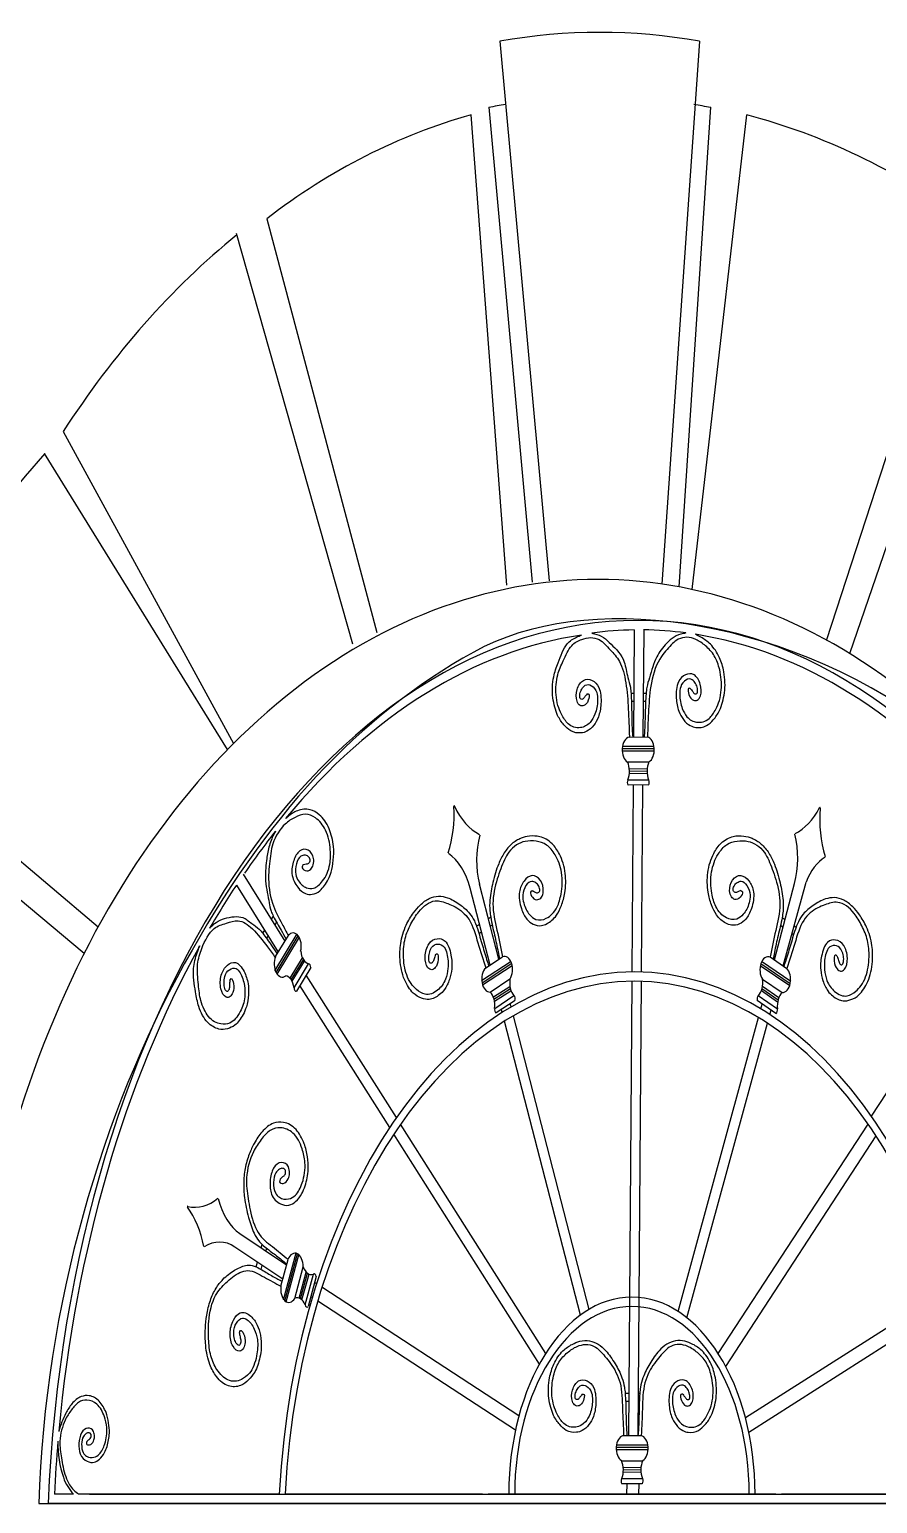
# Model space of a CAD drawing. Extents: x -43 to 90, y 6 to 81.
# Drawn here: x 30.754 to 31.44, y 65.282 to 66.474 of the extents above; entities that cross this region are included whole.
import ezdxf

# ---------------------------------------------------------------- set-up
doc = ezdxf.new("R2010")
doc.units = 0
doc.header["$LTSCALE"] = 0.1
doc.header["$MEASUREMENT"] = 0
doc.layers.add('visto', color=9, linetype='CONTINUOUS')

msp = doc.modelspace()

# ---------------------------------------------------------------- linework, layer by layer
at = {"layer": 'visto'}
for p, q in [((31.1345, 66.4649), (31.1745, 66.0284)), ((31.2658, 66.0258), (31.2961, 66.4649)), ((31.1256, 66.4114), (31.1607, 66.0273)), ((31.2794, 66.0235), (31.305, 66.4114)), ((31.1402, 66.0248), (31.1114, 66.4053)), ((31.2899, 66.0215), (31.3341, 66.4053)), ((30.9461, 66.3212), (31.0351, 65.9865)), ((31.5093, 66.3212), (31.3985, 65.9806)), ((31.0156, 65.9772), (30.9216, 66.3094)), ((31.4173, 65.9697), (31.5338, 66.3094)), ((30.7816, 66.1492), (30.9192, 65.8968)), ((30.9145, 65.892), (30.7666, 66.1313)), ((31.2431, 65.9888), (31.2425, 65.9021)), ((31.2508, 65.9888), (31.2501, 65.9022)), ((31.2427, 65.9374), (31.2406, 65.9374)), ((31.2427, 65.9308), (31.2409, 65.9308)), ((31.2523, 65.9307), (31.2503, 65.9307)), ((31.2527, 65.9372), (31.2504, 65.9373)), ((30.6156, 65.9129), (30.81, 65.7487)), ((31.2335, 65.8947), (31.2593, 65.8947)), ((31.239, 65.9021), (31.2538, 65.9022)), ((31.239, 65.9021), (31.2538, 65.9022)), ((30.7985, 65.7269), (30.6049, 65.8892)), ((31.2335, 65.8928), (31.2593, 65.8928)), ((31.2335, 65.8909), (31.2593, 65.8909)), ((31.2377, 65.8819), (31.2551, 65.8819)), ((31.2393, 65.8766), (31.2535, 65.8764)), ((31.2393, 65.8766), (31.2535, 65.8764)), ((31.2393, 65.8747), (31.2535, 65.8745)), ((31.2393, 65.8728), (31.2535, 65.8726)), ((31.238, 65.8674), (31.2548, 65.8675)), ((31.2547, 65.8633), (31.2382, 65.8632)), ((31.2422, 65.8632), (31.2411, 65.7122)), ((31.2499, 65.8632), (31.2488, 65.7121)), ((30.927, 65.7911), (30.9608, 65.7369)), ((30.9217, 65.7824), (30.9555, 65.7281)), ((31.1266, 65.7177), (31.1106, 65.7798)), ((31.1337, 65.7224), (31.118, 65.7833)), ((31.1337, 65.7224), (31.1181, 65.783)), ((31.3564, 65.7218), (31.3728, 65.7836)), ((31.3635, 65.7169), (31.382, 65.7848)), ((30.9514, 65.7573), (30.9497, 65.7547)), ((30.954, 65.7523), (30.9526, 65.75)), ((31.1157, 65.749), (31.1181, 65.7506)), ((31.1253, 65.7553), (31.1271, 65.7565)), ((31.3627, 65.7562), (31.3651, 65.7545)), ((30.9443, 65.746), (30.9428, 65.7435)), ((30.9472, 65.7413), (30.946, 65.7393)), ((30.9528, 65.7129), (30.9708, 65.7428)), ((30.9533, 65.7245), (30.9636, 65.7415)), ((30.9537, 65.7116), (30.9716, 65.7414)), ((30.9546, 65.7103), (30.9725, 65.7401)), ((31.1176, 65.7431), (31.1197, 65.7444)), ((31.1268, 65.7492), (31.1283, 65.7501)), ((31.3614, 65.7498), (31.3634, 65.7484)), ((31.3706, 65.7435), (31.3721, 65.7425)), ((31.3722, 65.7497), (31.374, 65.7484)), ((30.965, 65.7071), (30.975, 65.7234)), ((30.965, 65.7071), (30.975, 65.7234)), ((30.9659, 65.7058), (30.9758, 65.722)), ((30.9667, 65.7045), (30.9767, 65.7207)), ((30.9682, 65.6992), (30.9799, 65.7187)), ((30.9817, 65.7156), (30.9703, 65.6965)), ((31.1197, 65.7051), (31.1436, 65.7209)), ((31.1202, 65.7033), (31.1441, 65.7191)), ((31.1206, 65.7016), (31.1445, 65.7174)), ((31.1231, 65.7154), (31.1367, 65.7244)), ((31.1231, 65.7154), (31.1367, 65.7244)), ((31.1266, 65.7177), (31.1265, 65.718)), ((31.345, 65.7173), (31.3688, 65.7011)), ((31.3455, 65.719), (31.3693, 65.7028)), ((31.3459, 65.7208), (31.3697, 65.7046)), ((31.3529, 65.7242), (31.3665, 65.7149)), ((31.3529, 65.7242), (31.3665, 65.7149)), ((31.0509, 65.5943), (30.9781, 65.7096)), ((31.1267, 65.6958), (31.1427, 65.7064)), ((31.2411, 65.7045), (31.2385, 65.3371)), ((31.2487, 65.7045), (31.2461, 65.3371)), ((31.3467, 65.7063), (31.3627, 65.6954)), ((31.435, 65.5954), (31.5091, 65.7092)), ((31.0455, 65.5864), (30.973, 65.7011)), ((31.1294, 65.6919), (31.1426, 65.7004)), ((31.1294, 65.6919), (31.1426, 65.7004)), ((31.1298, 65.6902), (31.1431, 65.6986)), ((31.1303, 65.6884), (31.1435, 65.6969)), ((31.1304, 65.6826), (31.1459, 65.6929)), ((31.3434, 65.6929), (31.3589, 65.6823)), ((31.3459, 65.697), (31.359, 65.6879)), ((31.3464, 65.6987), (31.3594, 65.6896)), ((31.3469, 65.7005), (31.3599, 65.6914)), ((31.3469, 65.7005), (31.3599, 65.6914)), ((31.1468, 65.6889), (31.1315, 65.6789)), ((31.1365, 65.6793), (31.1358, 65.6817)), ((31.1437, 65.6838), (31.143, 65.6864)), ((31.3577, 65.6786), (31.3426, 65.6889)), ((31.3455, 65.6822), (31.3466, 65.6861)), ((31.3528, 65.6776), (31.3538, 65.6813)), ((31.1996, 65.4344), (31.1383, 65.6722)), ((31.2068, 65.4392), (31.1455, 65.6767)), ((31.2787, 65.4374), (31.3436, 65.6752)), ((31.2858, 65.4323), (31.3509, 65.6706)), ((31.1716, 65.4034), (31.0543, 65.5889)), ((31.3111, 65.4034), (31.4322, 65.5891)), ((31.1665, 65.3948), (31.0489, 65.581)), ((31.3172, 65.3929), (31.4387, 65.5794)), ((30.9621, 65.4749), (30.9244, 65.5004)), ((30.9591, 65.4635), (30.9204, 65.4896)), ((30.9416, 65.4888), (30.9424, 65.4917)), ((30.9455, 65.4862), (30.9461, 65.4886)), ((30.9376, 65.4735), (30.9386, 65.4773)), ((30.9576, 65.4579), (30.9634, 65.4796)), ((30.9576, 65.4579), (30.9634, 65.4796)), ((30.9598, 65.4468), (30.9699, 65.4849)), ((30.9608, 65.4461), (30.9709, 65.4841)), ((30.9619, 65.4453), (30.972, 65.4834)), ((30.9416, 65.4715), (30.9425, 65.4747)), ((30.9591, 65.4635), (30.9596, 65.4654)), ((30.9688, 65.448), (30.9756, 65.4736)), ((30.9724, 65.4483), (30.9781, 65.4692)), ((30.9724, 65.4483), (30.9781, 65.4692)), ((30.9735, 65.4476), (30.9792, 65.4684)), ((30.9746, 65.4468), (30.9803, 65.4677)), ((30.9772, 65.4428), (30.9838, 65.4676)), ((30.9861, 65.4657), (30.9797, 65.4414)), ((30.9864, 65.4599), (30.9848, 65.4609)), ((31.15, 65.3531), (30.9908, 65.457)), ((31.3331, 65.3516), (31.4962, 65.4556)), ((30.983, 65.4487), (30.9818, 65.4494)), ((31.1473, 65.3414), (30.9874, 65.4458)), ((31.3358, 65.3399), (31.4996, 65.4444)), ((31.2358, 65.3713), (31.2386, 65.3713)), ((31.2461, 65.3713), (31.2477, 65.3713)), ((31.2362, 65.3649), (31.2386, 65.3649)), ((31.2461, 65.3649), (31.2473, 65.3649)), ((31.2341, 65.3371), (31.2488, 65.3371)), ((31.2341, 65.3371), (31.2488, 65.3371)), ((31.2285, 65.3296), (31.2544, 65.3296)), ((31.2285, 65.3277), (31.2544, 65.3277)), ((31.2285, 65.3258), (31.2544, 65.3258)), ((31.2328, 65.3168), (31.2501, 65.3168)), ((31.2343, 65.3115), (31.2486, 65.3113)), ((31.2343, 65.3115), (31.2486, 65.3113)), ((31.2343, 65.3096), (31.2486, 65.3094)), ((31.233, 65.3024), (31.2499, 65.3024)), ((31.2497, 65.2982), (31.2332, 65.2982)), ((31.2343, 65.3077), (31.2486, 65.3075)), ((31.2371, 65.2982), (31.237, 65.2898)), ((31.2468, 65.2982), (31.2467, 65.2898)), ((30.7899, 65.2898), (30.7745, 65.2898)), ((30.9561, 65.2898), (30.7941, 65.2898)), ((30.803, 65.2898), (31.684, 65.2898)), ((31.1204, 65.2898), (30.9609, 65.2898)), ((31.3575, 65.2898), (31.1252, 65.2898)), ((31.5256, 65.2898), (31.3622, 65.2898)), ((30.762, 65.2821), (31.7255, 65.2822)), ((31.7232, 65.2822), (30.7695, 65.2822)), ((30.7745, 65.2822), (31.7181, 65.2822))]:
    msp.add_line(p, q, dxfattribs=at)
for centre, major_axis, ratio, start_param, end_param in [((31.2152, 65.316), (0, 1.156), 0.626219, -0.111822, 0.111764), ((31.2252, 65.3017), (0, 1.1186), 0.703762, 0.109521, 0.126959), ((31.2052, 65.3017), (0, 1.1186), 0.703762, -0.127042, -0.109603), ((31.3469, 65.3307), (-0.196, 1.0836), 0.633393, 0.058197, 0.318037), ((31.1358, 65.3197), (0.135, 1.0977), 0.658276, -0.348311, -0.088471), ((31.3806, 65.3797), (-0.2429, 1.0364), 0.69054, 0.324876, 0.587757), ((31.2388, 65.2428), (0.1263, 1.1611), 0.690091, 0.77759, 1.032428), ((31.2139, 65.3022), (0, 0.7273), 0.703639, 4.684888, 7.881483), ((31.2463, 65.2313), (0, 0.7651), 0.624642, -1.504261, 1.504261), ((31.2433, 65.24), (0, 0.7477), 0.624642, 0.091663, 0.647964), ((31.2484, 65.2313), (0, 0.7575), 0.624642, 0.011203, 0.083452), ((31.2463, 65.2313), (0, 0.7575), 0.624642, -0.081637, -0.009388), ((31.2463, 65.2313), (0, 0.7575), 0.624642, -0.644806, -0.097999), ((31.24, 65.8917), (0, 0.0105), 0.624642, 0.155923, 2.784514), ((31.2528, 65.8918), (0, 0.0105), 0.624642, 3.499964, 6.128555), ((31.2315, 65.8744), (0, 0.0125), 0.624642, 4.124317, 5.358226), ((31.2613, 65.8744), (0, 0.0125), 0.624642, 0.926252, 2.160161), ((31.2393, 65.8655), (0, 0.00289), 0.624642, 0.816935, 2.456389), ((31.2535, 65.8655), (0, 0.00289), 0.624642, 3.82809, 5.467543), ((31.0558, 65.8395), (0, 0.0669), 0.624642, 4.229374, 4.807484), ((31.0977, 65.8459), (0, 0.000474), 0.624642, -0.927703, 1.665891), ((31.1299, 65.8846), (0, 0.0641), 0.624642, 2.21389, 2.840653), ((31.361, 65.888), (0, 0.0669), 0.624642, 3.435543, 4.013653), ((31.4331, 65.8349), (0, 0.0641), 0.624642, 1.420059, 2.046822), ((31.3932, 65.8446), (0, 0.000474), 0.624642, 4.561652, 7.155246), ((31.246, 65.2324), (0, 0.7563), 0.624642, 0.668252, 0.737731), ((31.148, 65.8026), (0, 0.0517), 0.624642, 1.168969, 1.958981), ((31.3431, 65.8037), (0, 0.0516), 0.624642, 4.312327, 5.104166), ((31.0808, 65.76), (0, 0.0516), 0.624642, -1.177028, -0.385189), ((31.4092, 65.7569), (0, 0.0517), 0.624642, 0.375139, 1.000864), ((31.2463, 65.2313), (0, 0.7575), 0.624642, 0.756141, 0.821198), ((30.9675, 65.7331), (0, 0.0105), 0.624642, 4.304592, 6.933183), ((31.2463, 65.2313), (0, 0.7575), 0.624642, 0.846419, 1.426163), ((30.9813, 65.7309), (0, 0.0125), 0.624642, 1.73088, 2.964789), ((30.9587, 65.7184), (0, 0.0105), 0.624642, 0.960551, 3.589142), ((30.9799, 65.7158), (0, 0.00289), 0.624642, 4.632717, 6.272171), ((31.1265, 65.7063), (0, 0.0105), 0.624642, 0.546705, 3.175296), ((31.1383, 65.7141), (0, 0.0105), 0.624642, 3.890746, 6.519337), ((31.3513, 65.7139), (0, 0.0105), 0.624642, -0.247125, 2.381465), ((31.363, 65.706), (0, 0.0105), 0.624642, 3.096916, 5.725507), ((31.2433, 65.2508), (0, 0.4613), 0.624642, -1.486285, 1.486285), ((31.2433, 65.2508), (0, 0.4537), 0.624642, -1.48486, 1.48486), ((30.9606, 65.6966), (0, 0.0125), 0.624642, -1.354241, -0.120332), ((31.1503, 65.7033), (0, 0.0125), 0.624642, 1.317034, 2.550943), ((31.3392, 65.7033), (0, 0.0125), 0.624642, 3.721268, 4.955178), ((30.97, 65.6994), (0, 0.00289), 0.624642, 1.621563, 3.261016), ((31.1227, 65.6851), (0, 0.0125), 0.624642, 4.515099, 5.749008), ((31.1452, 65.6903), (0, 0.00289), 0.624642, 4.218871, 5.858325), ((31.3442, 65.6902), (0, 0.00289), 0.624642, 0.413887, 2.05334), ((31.3666, 65.6846), (0, 0.0125), 0.624642, 0.523203, 1.757113), ((31.1321, 65.6816), (0, 0.00289), 0.624642, 1.207717, 2.84717), ((31.3572, 65.6813), (0, 0.00289), 0.624642, 3.425041, 5.064494), ((30.8882, 65.5859), (0, 0.0641), 0.624642, 2.993824, 3.620587), ((30.937, 65.548), (0, 0.0517), 0.624642, 1.948903, 2.738915), ((30.8823, 65.5221), (0, 0.000474), 0.624642, -0.147769, 2.445825), ((30.8553, 65.4704), (0, 0.0669), 0.624642, -1.273877, -0.695767), ((30.908, 65.442), (0, 0.0516), 0.624642, -0.397094, 0.394745), ((30.969, 65.4741), (0, 0.0105), 0.624642, 4.66861, 7.297201), ((30.9823, 65.4798), (0, 0.0125), 0.624642, 2.094898, 3.328807), ((30.9844, 65.4649), (0, 0.00289), 0.624642, -1.28645, 0.353003), ((30.964, 65.4553), (0, 0.0105), 0.624642, 1.324569, 3.95316), ((30.9707, 65.436), (0, 0.0125), 0.624642, -0.990223, 0.243687), ((30.9788, 65.4439), (0, 0.00289), 0.624642, 1.985581, 3.625034), ((31.2413, 65.2898), (0, 0.1593), 0.624642, -1.570796, 1.570796), ((31.2413, 65.2898), (0, 0.1517), 0.624642, -1.570796, 1.570796), ((31.2351, 65.3267), (0, 0.0105), 0.624642, 0.155923, 2.784514), ((31.2478, 65.3267), (0, 0.0105), 0.624642, 3.499964, 6.128555), ((31.2463, 65.2313), (0, 0.7575), 0.624642, 1.436553, 1.493494), ((31.2266, 65.3093), (0, 0.0125), 0.624642, 4.124317, 5.358226), ((31.2563, 65.3093), (0, 0.0125), 0.624642, 0.926252, 2.160161), ((31.2343, 65.3004), (0, 0.00289), 0.624642, 0.816935, 2.456389), ((31.2486, 65.3004), (0, 0.00289), 0.624642, 3.82809, 5.467543)]:
    msp.add_ellipse(centre, major_axis=major_axis, ratio=ratio, start_param=start_param, end_param=end_param, dxfattribs=at)
for points, knots in [([(31.4827, 65.9115), (31.3577, 66.0016), (31.2029, 66.0206), (31.0198, 65.9187), (30.9458, 65.8385), (30.8135, 65.5992), (30.7665, 65.4422), (30.762, 65.2821)], [-0.423896, -0.423896, -0.423896, -0.423896, 0.2089, 0.2089, 0.870902, 0.870902, 1.530041, 1.530041, 1.530041, 1.530041]), ([(31.205, 65.9369), (31.2056, 65.9369), (31.2074, 65.9371), (31.2059, 65.93), (31.203, 65.9272), (31.1992, 65.927), (31.1958, 65.9318), (31.1964, 65.9417), (31.2019, 65.9494), (31.2091, 65.9488), (31.216, 65.9424), (31.2168, 65.9294), (31.2148, 65.9185), (31.2104, 65.911), (31.2055, 65.9065), (31.199, 65.9049), (31.1923, 65.9059), (31.186, 65.9119), (31.1814, 65.9184), (31.1788, 65.9263), (31.1766, 65.9366), (31.1771, 65.9499), (31.1823, 65.9639), (31.1872, 65.9777), (31.1952, 65.9823), (31.1992, 65.984), (31.2005, 65.9845)], [0, 0, 0, 0, 0.0029522, 0.0088753, 0.017877, 0.0237296, 0.0300744, 0.041641, 0.0552271, 0.0689889, 0.081862, 0.09836, 0.1118525, 0.1228051, 0.1354037, 0.1444547, 0.1612156, 0.1734922, 0.1870827, 0.1965234, 0.2061563, 0.227041, 0.2424418, 0.2659819, 0.2824657, 0.2904474, 0.2904474, 0.2904474, 0.2904474]), ([(31.205, 65.9369), (31.2044, 65.9361), (31.2032, 65.9347), (31.2016, 65.9322), (31.1989, 65.9328), (31.1991, 65.9376), (31.2008, 65.9411), (31.2039, 65.9451), (31.2089, 65.9443), (31.2132, 65.9392), (31.2139, 65.9299), (31.2121, 65.921), (31.2072, 65.9123), (31.1991, 65.9085), (31.1901, 65.9108), (31.1846, 65.9196), (31.1812, 65.9276), (31.1793, 65.9386), (31.1804, 65.9521), (31.1862, 65.9644), (31.1916, 65.9768), (31.2024, 65.9824), (31.2141, 65.9837), (31.2234, 65.9726), (31.2326, 65.9635), (31.2371, 65.9452), (31.2385, 65.9244), (31.239, 65.9098), (31.2392, 65.9023)], [0, 0, 0, 0, 0.0038421, 0.0070873, 0.010149, 0.0137589, 0.0183324, 0.0234904, 0.0316056, 0.0401255, 0.0462395, 0.0578075, 0.0667282, 0.0797324, 0.0959035, 0.1071594, 0.1153955, 0.1241279, 0.1401531, 0.1532137, 0.1693551, 0.1829482, 0.2051584, 0.2214176, 0.2362976, 0.2550037, 0.2762429, 0.2981759, 0.2981759, 0.2981759, 0.2981759]), ([(31.209, 65.9862), (31.209, 65.9858), (31.2125, 65.9855), (31.2183, 65.9832), (31.2263, 65.9753), (31.2354, 65.9665), (31.2373, 65.9515), (31.2401, 65.9435), (31.2409, 65.9339), (31.2411, 65.9224), (31.2413, 65.9107), (31.2417, 65.9042), (31.2419, 65.9023)], [0.3052072, 0.3052072, 0.3052072, 0.3052072, 0.3109717, 0.325695, 0.3395508, 0.3669004, 0.3832256, 0.393643, 0.4000635, 0.4186062, 0.4359722, 0.4428803, 0.4428803, 0.4428803, 0.4428803]), ([(31.2849, 65.9863), (31.2841, 65.9859), (31.2809, 65.9857), (31.2754, 65.9835), (31.2681, 65.9771), (31.2602, 65.967), (31.2565, 65.9532), (31.2533, 65.9434), (31.2524, 65.9338), (31.2521, 65.9223), (31.2517, 65.9106), (31.2513, 65.9041), (31.2511, 65.9022)], [0.3030127, 0.3030127, 0.3030127, 0.3030127, 0.3073452, 0.3220686, 0.3359243, 0.3561849, 0.3797978, 0.3902152, 0.3966357, 0.4151784, 0.4325444, 0.4394525, 0.4394525, 0.4394525, 0.4394525]), ([(31.2885, 65.9414), (31.2892, 65.9406), (31.2903, 65.9391), (31.2919, 65.9366), (31.2946, 65.9372), (31.2944, 65.942), (31.2928, 65.9455), (31.2897, 65.9496), (31.2847, 65.9489), (31.2804, 65.9439), (31.2795, 65.9346), (31.2813, 65.9257), (31.2861, 65.9168), (31.2942, 65.9129), (31.3032, 65.915), (31.3088, 65.9237), (31.3123, 65.9316), (31.3142, 65.9426), (31.313, 65.9558), (31.3083, 65.9686), (31.3009, 65.9761), (31.2914, 65.9828), (31.2795, 65.9838), (31.2709, 65.9744), (31.2623, 65.9645), (31.2562, 65.9472), (31.2547, 65.9242), (31.2541, 65.9096), (31.2538, 65.9022)], [0, 0, 0, 0, 0.0038421, 0.0070873, 0.010149, 0.0137589, 0.0183324, 0.0234904, 0.0316056, 0.0401255, 0.0462395, 0.0578075, 0.0667282, 0.0797324, 0.0959035, 0.1071594, 0.1153955, 0.1241279, 0.1401531, 0.1532137, 0.1667739, 0.180367, 0.2025771, 0.2188363, 0.228019, 0.2526819, 0.2739211, 0.2958541, 0.2958541, 0.2958541, 0.2958541]), ([(31.2885, 65.9414), (31.2879, 65.9415), (31.2861, 65.9417), (31.2875, 65.9346), (31.2904, 65.9317), (31.2943, 65.9314), (31.2977, 65.9361), (31.2972, 65.946), (31.2917, 65.9538), (31.2845, 65.9534), (31.2776, 65.9471), (31.2766, 65.9342), (31.2785, 65.9233), (31.2829, 65.9156), (31.2878, 65.9111), (31.2943, 65.9093), (31.301, 65.9101), (31.3074, 65.916), (31.3119, 65.9224), (31.3146, 65.9303), (31.317, 65.9406), (31.3164, 65.9537), (31.3122, 65.9677), (31.3054, 65.9773), (31.2983, 65.9823), (31.2941, 65.9842), (31.2926, 65.9852)], [0, 0, 0, 0, 0.0029522, 0.0088753, 0.017877, 0.0237296, 0.0300744, 0.041641, 0.0552271, 0.0689889, 0.081862, 0.09836, 0.1118525, 0.1228051, 0.1354037, 0.1444547, 0.1612156, 0.1734922, 0.1870827, 0.1965234, 0.2061563, 0.227041, 0.2424418, 0.2623554, 0.2788392, 0.2878453, 0.2878453, 0.2878453, 0.2878453]), ([(30.9757, 65.799), (30.9765, 65.7991), (30.978, 65.7995), (30.9802, 65.7995), (30.9818, 65.803), (30.9795, 65.8061), (30.9768, 65.8067), (30.9728, 65.806), (30.9696, 65.7998), (30.9689, 65.7914), (30.9724, 65.7839), (30.9776, 65.7797), (30.9849, 65.779), (30.9923, 65.7855), (30.9977, 65.7973), (30.9978, 65.8098), (30.9967, 65.8193), (30.9931, 65.8292), (30.9864, 65.8371), (30.9774, 65.8407), (30.9689, 65.8374), (30.9592, 65.8312), (30.9504, 65.8183), (30.9486, 65.802), (30.947, 65.7852), (30.9494, 65.7683), (30.9573, 65.7531), (30.9619, 65.7446), (30.9636, 65.7415)], [0, 0, 0, 0, 0.0041268, 0.0076126, 0.0109012, 0.0147787, 0.019691, 0.0252314, 0.033948, 0.0430994, 0.0496664, 0.0620919, 0.0716737, 0.0856417, 0.1030113, 0.1151014, 0.1239479, 0.1333275, 0.1505404, 0.164569, 0.1791341, 0.1937346, 0.2175909, 0.2350551, 0.2449184, 0.2714091, 0.2942224, 0.3071006, 0.3071006, 0.3071006, 0.3071006]), ([(30.9757, 65.799), (30.9752, 65.7983), (30.9739, 65.7964), (30.978, 65.7931), (30.9813, 65.7943), (30.9841, 65.7986), (30.9844, 65.8057), (30.9796, 65.8121), (30.9724, 65.8113), (30.9675, 65.8027), (30.9654, 65.7904), (30.9706, 65.7803), (30.9768, 65.7749), (30.9832, 65.7745), (30.9887, 65.7769), (30.994, 65.7831), (30.9983, 65.7913), (31.0002, 65.8027), (31.0005, 65.8125), (30.9989, 65.8211), (30.9959, 65.8309), (30.9897, 65.8394), (30.9805, 65.8444), (30.9714, 65.8434), (30.965, 65.8393), (30.962, 65.8366), (30.9614, 65.8361)], [0, 0, 0, 0, 0.0029522, 0.0088753, 0.017877, 0.0237296, 0.0300744, 0.041641, 0.0552271, 0.0689889, 0.081862, 0.09836, 0.1118525, 0.1228051, 0.1354037, 0.1444547, 0.1612156, 0.1734922, 0.1870827, 0.1965234, 0.2061563, 0.227041, 0.2424418, 0.2623554, 0.2788392, 0.282757, 0.282757, 0.282757, 0.282757]), ([(30.9532, 65.826), (30.9527, 65.8251), (30.9506, 65.8212), (30.9477, 65.8134), (30.9455, 65.8006), (30.9444, 65.7845), (30.9479, 65.7706), (30.949, 65.7622), (30.9527, 65.7545), (30.957, 65.7472), (30.9605, 65.7411), (30.9618, 65.7387)], [0.3030127, 0.3030127, 0.3030127, 0.3030127, 0.3073452, 0.3220686, 0.3359243, 0.3561849, 0.3797978, 0.3902152, 0.3966357, 0.4151784, 0.4271095, 0.4271095, 0.4271095, 0.4271095]), ([(31.1607, 65.7778), (31.1601, 65.7775), (31.1584, 65.7766), (31.1614, 65.7708), (31.1648, 65.7699), (31.1685, 65.7721), (31.1705, 65.7786), (31.1676, 65.7876), (31.1606, 65.7915), (31.1539, 65.7865), (31.149, 65.7763), (31.1513, 65.7636), (31.1558, 65.7546), (31.1618, 65.7501), (31.1675, 65.749), (31.174, 65.7514), (31.18, 65.7564), (31.1846, 65.7659), (31.1872, 65.7748), (31.1879, 65.7839), (31.1875, 65.795), (31.1837, 65.8068), (31.1764, 65.8173), (31.1676, 65.822), (31.159, 65.8223), (31.1513, 65.8204), (31.1442, 65.8163), (31.138, 65.809), (31.1327, 65.7983), (31.1289, 65.7852), (31.1263, 65.7724), (31.1262, 65.7626), (31.1276, 65.7531), (31.1302, 65.7421), (31.1327, 65.731), (31.1339, 65.7246), (31.1342, 65.7227)], [0, 0, 0, 0, 0.0024036, 0.007226, 0.014555, 0.0193201, 0.0244859, 0.0339031, 0.0449646, 0.0561691, 0.0666501, 0.0800824, 0.0910676, 0.0999849, 0.1102425, 0.1176115, 0.1312579, 0.1412532, 0.1523182, 0.1600046, 0.1678475, 0.1848513, 0.1973903, 0.2136035, 0.2270242, 0.237627, 0.2502331, 0.2622205, 0.2735016, 0.2899973, 0.3045368, 0.3130184, 0.3182458, 0.3333428, 0.3474818, 0.3531062, 0.3531062, 0.3531062, 0.3531062]), ([(31.3293, 65.778), (31.3298, 65.7776), (31.3315, 65.7767), (31.3284, 65.771), (31.325, 65.7701), (31.3214, 65.7724), (31.3194, 65.779), (31.3224, 65.7879), (31.3294, 65.7916), (31.3361, 65.7866), (31.3409, 65.7762), (31.3385, 65.7636), (31.334, 65.7546), (31.328, 65.7503), (31.3223, 65.7493), (31.3158, 65.7518), (31.3098, 65.7569), (31.3053, 65.7665), (31.3027, 65.7754), (31.3021, 65.7845), (31.3025, 65.7956), (31.3064, 65.8074), (31.3138, 65.8178), (31.3226, 65.8223), (31.3312, 65.8224), (31.3389, 65.8204), (31.3459, 65.8162), (31.3521, 65.8087), (31.3574, 65.798), (31.3611, 65.7849), (31.3636, 65.772), (31.3637, 65.7622), (31.3622, 65.7527), (31.3595, 65.7418), (31.3569, 65.7307), (31.3557, 65.7243), (31.3553, 65.7225)], [0, 0, 0, 0, 0.0024036, 0.007226, 0.014555, 0.0193201, 0.0244859, 0.0339031, 0.0449646, 0.0561691, 0.0666501, 0.0800824, 0.0910676, 0.0999849, 0.1102425, 0.1176115, 0.1312579, 0.1412532, 0.1523182, 0.1600046, 0.1678475, 0.1848513, 0.1973903, 0.2136035, 0.2270242, 0.237627, 0.2502331, 0.2622205, 0.2735016, 0.2899973, 0.3045368, 0.3130184, 0.3182458, 0.3333428, 0.3474818, 0.3531062, 0.3531062, 0.3531062, 0.3531062]), ([(31.1607, 65.7778), (31.1615, 65.7775), (31.1629, 65.7768), (31.165, 65.7754), (31.1674, 65.7777), (31.166, 65.7821), (31.1636, 65.7844), (31.1598, 65.7862), (31.1552, 65.7824), (31.1525, 65.775), (31.1539, 65.7658), (31.1578, 65.7585), (31.1644, 65.7533), (31.173, 65.7547), (31.1809, 65.7624), (31.184, 65.774), (31.1853, 65.7836), (31.1845, 65.7951), (31.1801, 65.8067), (31.1725, 65.8158), (31.1638, 65.8181), (31.1532, 65.8184), (31.1418, 65.8118), (31.136, 65.7977), (31.1312, 65.7842), (31.1274, 65.7667), (31.1324, 65.7456), (31.1353, 65.7315), (31.1367, 65.7244)], [0, 0, 0, 0, 0.0039008, 0.0071957, 0.0103042, 0.0139694, 0.0186128, 0.0238497, 0.032089, 0.0407393, 0.0469468, 0.0586918, 0.067749, 0.0809522, 0.0973706, 0.1087987, 0.1171608, 0.1260268, 0.1422971, 0.1555575, 0.1693251, 0.1831261, 0.2056761, 0.222184, 0.2315071, 0.2519039, 0.273468, 0.2957365, 0.2957365, 0.2957365, 0.2957365]), ([(31.3293, 65.778), (31.3285, 65.7776), (31.327, 65.7771), (31.3249, 65.7757), (31.3225, 65.778), (31.3239, 65.7823), (31.3263, 65.7846), (31.3302, 65.7863), (31.3347, 65.7824), (31.3375, 65.775), (31.3359, 65.7659), (31.332, 65.7587), (31.3253, 65.7535), (31.3168, 65.7551), (31.3089, 65.7629), (31.3059, 65.7746), (31.3047, 65.7842), (31.3056, 65.7957), (31.31, 65.8072), (31.3177, 65.8161), (31.3264, 65.8183), (31.337, 65.8184), (31.3483, 65.8117), (31.354, 65.7974), (31.3588, 65.7839), (31.3624, 65.7664), (31.3573, 65.7453), (31.3544, 65.7313), (31.3529, 65.7242)], [0, 0, 0, 0, 0.0039008, 0.0071957, 0.0103042, 0.0139694, 0.0186128, 0.0238497, 0.032089, 0.0407393, 0.0469468, 0.0586918, 0.067749, 0.0809522, 0.0973706, 0.1087987, 0.1171608, 0.1260268, 0.1422971, 0.1555575, 0.1693251, 0.1831261, 0.2056761, 0.222184, 0.2315071, 0.2519039, 0.273468, 0.2957365, 0.2957365, 0.2957365, 0.2957365]), ([(31.0825, 65.7261), (31.0831, 65.7266), (31.0847, 65.7278), (31.0851, 65.7203), (31.0831, 65.7158), (31.0795, 65.7132), (31.0752, 65.7156), (31.0733, 65.7252), (31.0766, 65.7359), (31.0835, 65.7399), (31.0915, 65.7382), (31.0954, 65.7266), (31.0962, 65.7152), (31.094, 65.7053), (31.0904, 65.698), (31.0847, 65.6924), (31.0783, 65.6891), (31.0709, 65.6907), (31.065, 65.694), (31.0606, 65.6997), (31.056, 65.708), (31.0534, 65.7207), (31.054, 65.7364), (31.0581, 65.7496), (31.0641, 65.7595), (31.0704, 65.7669), (31.0772, 65.772), (31.0849, 65.7738), (31.0933, 65.7723), (31.1018, 65.7673), (31.1093, 65.7611), (31.1137, 65.7544), (31.1169, 65.746), (31.1199, 65.7353), (31.123, 65.7246), (31.125, 65.7187), (31.1255, 65.717)], [0, 0, 0, 0, 0.0024036, 0.007226, 0.014555, 0.0193201, 0.0244859, 0.0339031, 0.0449646, 0.0561691, 0.0666501, 0.0800824, 0.0910676, 0.0999849, 0.1102425, 0.1176115, 0.1312579, 0.1412532, 0.1523182, 0.1600046, 0.1678475, 0.1848513, 0.1973903, 0.2136035, 0.2270242, 0.237627, 0.2502331, 0.2622205, 0.2735016, 0.2899973, 0.3045368, 0.3130184, 0.3182458, 0.3333428, 0.3474818, 0.3531062, 0.3531062, 0.3531062, 0.3531062]), ([(31.0825, 65.7261), (31.0821, 65.725), (31.0814, 65.7229), (31.0805, 65.7196), (31.0778, 65.7184), (31.0769, 65.7231), (31.0775, 65.7274), (31.0795, 65.7331), (31.0844, 65.7355), (31.0896, 65.7334), (31.0926, 65.7253), (31.0931, 65.7158), (31.0907, 65.7045), (31.084, 65.6959), (31.075, 65.6923), (31.0677, 65.6971), (31.0625, 65.7024), (31.058, 65.7115), (31.056, 65.7247), (31.0574, 65.7397), (31.0626, 65.7512), (31.07, 65.7633), (31.0809, 65.7716), (31.0912, 65.768), (31.1006, 65.764), (31.111, 65.7558), (31.1168, 65.7352), (31.1209, 65.722), (31.1231, 65.7154)], [0, 0, 0, 0, 0.0039008, 0.0071957, 0.0103042, 0.0139694, 0.0186128, 0.0238497, 0.032089, 0.0407393, 0.0469468, 0.0586918, 0.067749, 0.0809522, 0.0973706, 0.1087987, 0.1171608, 0.1260268, 0.1422971, 0.1555575, 0.1693251, 0.1831261, 0.2056761, 0.222184, 0.2315071, 0.2519039, 0.273468, 0.2957365, 0.2957365, 0.2957365, 0.2957365]), ([(31.407, 65.725), (31.4065, 65.7254), (31.4049, 65.7268), (31.4045, 65.7192), (31.4065, 65.7147), (31.41, 65.7121), (31.4143, 65.7143), (31.4163, 65.7239), (31.4131, 65.7347), (31.4062, 65.7388), (31.3982, 65.7372), (31.3942, 65.7257), (31.3933, 65.7143), (31.3955, 65.7044), (31.399, 65.697), (31.4046, 65.6913), (31.4111, 65.6879), (31.4185, 65.6894), (31.4243, 65.6926), (31.4288, 65.6982), (31.4335, 65.7064), (31.4362, 65.7191), (31.4357, 65.7348), (31.4316, 65.7481), (31.4257, 65.758), (31.4195, 65.7655), (31.4127, 65.7707), (31.405, 65.7727), (31.3966, 65.7713), (31.3881, 65.7664), (31.3805, 65.7604), (31.3761, 65.7538), (31.3728, 65.7454), (31.3698, 65.7348), (31.3666, 65.7241), (31.3646, 65.7183), (31.364, 65.7166)], [0, 0, 0, 0, 0.0024036, 0.007226, 0.014555, 0.0193201, 0.0244859, 0.0339031, 0.0449646, 0.0561691, 0.0666501, 0.0800824, 0.0910676, 0.0999849, 0.1102425, 0.1176115, 0.1312579, 0.1412532, 0.1523182, 0.1600046, 0.1678475, 0.1848513, 0.1973903, 0.2136035, 0.2270242, 0.237627, 0.2502331, 0.2622205, 0.2735016, 0.2899973, 0.3045368, 0.3130184, 0.3182458, 0.3333428, 0.3474818, 0.3531062, 0.3531062, 0.3531062, 0.3531062]), ([(31.407, 65.725), (31.4075, 65.7238), (31.4082, 65.7217), (31.409, 65.7184), (31.4117, 65.7172), (31.4127, 65.7219), (31.4121, 65.7262), (31.4101, 65.7319), (31.4053, 65.7344), (31.4, 65.7324), (31.397, 65.7243), (31.3964, 65.7148), (31.3988, 65.7035), (31.4054, 65.6948), (31.4144, 65.6911), (31.4217, 65.6957), (31.4269, 65.7009), (31.4314, 65.71), (31.4335, 65.7231), (31.4323, 65.7381), (31.4272, 65.7497), (31.4199, 65.762), (31.409, 65.7704), (31.3986, 65.767), (31.3892, 65.7632), (31.3788, 65.7552), (31.3729, 65.7347), (31.3686, 65.7216), (31.3665, 65.7149)], [0, 0, 0, 0, 0.0039008, 0.0071957, 0.0103042, 0.0139694, 0.0186128, 0.0238497, 0.032089, 0.0407393, 0.0469468, 0.0586918, 0.067749, 0.0809522, 0.0973706, 0.1087987, 0.1171608, 0.1260268, 0.1422971, 0.1555575, 0.1693251, 0.1831261, 0.2056761, 0.222184, 0.2315071, 0.2519039, 0.273468, 0.2957365, 0.2957365, 0.2957365, 0.2957365]), ([(30.9163, 65.7051), (30.9162, 65.7038), (30.916, 65.7014), (30.916, 65.6979), (30.9139, 65.6952), (30.9119, 65.6989), (30.9115, 65.7032), (30.9119, 65.7096), (30.9158, 65.7147), (30.921, 65.716), (30.9257, 65.7104), (30.9284, 65.7021), (30.9289, 65.6904), (30.9248, 65.6785), (30.9175, 65.6698), (30.9097, 65.6696), (30.9038, 65.6713), (30.8976, 65.6769), (30.8923, 65.6876), (30.8909, 65.7028), (30.8892, 65.7177), (30.8942, 65.7339), (30.9018, 65.7483), (30.9133, 65.7512), (30.9238, 65.7553), (30.9351, 65.7475), (30.9456, 65.734), (30.951, 65.7266), (30.953, 65.7237)], [0, 0, 0, 0, 0.0041268, 0.0076126, 0.0109012, 0.0147787, 0.019691, 0.0252314, 0.033948, 0.0430994, 0.0496664, 0.0620919, 0.0716737, 0.0856417, 0.1030113, 0.1151014, 0.1239479, 0.1333275, 0.1505404, 0.164569, 0.1819067, 0.1965072, 0.2203635, 0.2378277, 0.2538105, 0.273903, 0.2967163, 0.3102122, 0.3102122, 0.3102122, 0.3102122]), ([(30.9, 65.7474), (30.9016, 65.7493), (30.9054, 65.7529), (30.9141, 65.7563), (30.9262, 65.7581), (30.9324, 65.7522), (30.9397, 65.7473), (30.9446, 65.7414), (30.9492, 65.7346), (30.9531, 65.7289), (30.9547, 65.7267)], [0.313937, 0.313937, 0.313937, 0.313937, 0.325695, 0.3395508, 0.3669004, 0.3832256, 0.393643, 0.4000635, 0.4186062, 0.4308701, 0.4308701, 0.4308701, 0.4308701]), ([(30.9163, 65.7051), (30.9167, 65.7058), (30.9179, 65.708), (30.92, 65.7013), (30.9193, 65.696), (30.9166, 65.6915), (30.9122, 65.691), (30.9081, 65.6986), (30.9086, 65.7103), (30.9139, 65.7182), (30.9216, 65.7215), (30.9279, 65.7134), (30.9314, 65.7035), (30.9317, 65.6932), (30.9302, 65.6844), (30.9264, 65.6758), (30.9213, 65.6688), (30.9142, 65.6658), (30.9081, 65.6652), (30.9027, 65.6677), (30.8965, 65.6724), (30.891, 65.6823), (30.8883, 65.698), (30.8856, 65.7133), (30.8892, 65.7256), (30.8912, 65.7314), (30.8919, 65.7333)], [0, 0, 0, 0, 0.0029522, 0.0088753, 0.017877, 0.0237296, 0.0300744, 0.041641, 0.0552271, 0.0689889, 0.081862, 0.09836, 0.1118525, 0.1228051, 0.1354037, 0.1444547, 0.1612156, 0.1734922, 0.1870827, 0.1965234, 0.2061563, 0.227041, 0.2424418, 0.2659819, 0.2824657, 0.2904474, 0.2904474, 0.2904474, 0.2904474]), ([(30.957, 65.5446), (30.9567, 65.5438), (30.9559, 65.5412), (30.9606, 65.5405), (30.9634, 65.5437), (30.965, 65.5494), (30.9636, 65.5563), (30.9576, 65.5594), (30.9509, 65.5543), (30.9483, 65.5432), (30.9493, 65.5304), (30.9566, 65.524), (30.9637, 65.5226), (30.9699, 65.5262), (30.9744, 65.5318), (30.978, 65.5408), (30.9801, 65.5512), (30.9792, 65.563), (30.9771, 65.5724), (30.9736, 65.5795), (30.9685, 65.587), (30.9606, 65.5912), (30.9507, 65.5904), (30.9425, 65.5839), (30.9363, 65.5744), (30.9316, 65.5644), (30.9284, 65.5535), (30.9272, 65.5413), (30.928, 65.5277), (30.9311, 65.5141), (30.9349, 65.502), (30.9391, 65.495), (30.9443, 65.4898), (30.9509, 65.4849), (30.9576, 65.4799), (30.9613, 65.4766), (30.9623, 65.4757)], [0, 0, 0, 0, 0.0024036, 0.007226, 0.014555, 0.0193201, 0.0244859, 0.0339031, 0.0449646, 0.0561691, 0.0666501, 0.0800824, 0.0910676, 0.0999849, 0.1102425, 0.1176115, 0.1312579, 0.1412532, 0.1523182, 0.1600046, 0.1678475, 0.1848513, 0.1973903, 0.2136035, 0.2270242, 0.237627, 0.2502331, 0.2622205, 0.2735016, 0.2899973, 0.3045368, 0.3130184, 0.3182458, 0.3333428, 0.3474818, 0.3531062, 0.3531062, 0.3531062, 0.3531062]), ([(30.957, 65.5446), (30.9577, 65.5453), (30.959, 65.5465), (30.9611, 65.5478), (30.9618, 65.5521), (30.9589, 65.5537), (30.9562, 65.5526), (30.9526, 65.5495), (30.9511, 65.5417), (30.9523, 65.5334), (30.9574, 65.5285), (30.9633, 65.5276), (30.9704, 65.5314), (30.9758, 65.542), (30.9781, 65.5565), (30.9752, 65.5682), (30.9719, 65.5765), (30.9662, 65.5837), (30.958, 65.587), (30.9487, 65.5849), (30.9414, 65.5767), (30.9338, 65.565), (30.9286, 65.5476), (30.9307, 65.531), (30.9332, 65.516), (30.9382, 65.4993), (30.951, 65.4899), (30.9592, 65.4831), (30.9634, 65.4797)], [0, 0, 0, 0, 0.0039008, 0.0071957, 0.0103042, 0.0139694, 0.0186128, 0.0238497, 0.032089, 0.0407393, 0.0469468, 0.0586918, 0.067749, 0.0809522, 0.0973706, 0.1087987, 0.1171608, 0.1260268, 0.1422971, 0.1555575, 0.1693251, 0.1831261, 0.2056761, 0.222184, 0.2315071, 0.2519039, 0.273468, 0.2957365, 0.2957365, 0.2957365, 0.2957365]), ([(30.9241, 65.4199), (30.9243, 65.4208), (30.9249, 65.4236), (30.9285, 65.4186), (30.929, 65.4132), (30.9276, 65.4073), (30.9235, 65.4041), (30.9179, 65.4089), (30.9155, 65.4201), (30.9187, 65.4308), (30.9251, 65.4386), (30.9331, 65.4347), (30.9386, 65.4275), (30.9414, 65.418), (30.942, 65.4088), (30.9405, 65.3984), (30.9373, 65.3888), (30.9314, 65.3816), (30.9258, 65.3774), (30.9201, 65.3764), (30.9132, 65.3771), (30.9058, 65.3832), (30.8993, 65.3951), (30.8964, 65.4091), (30.8963, 65.4229), (30.8975, 65.4352), (30.9002, 65.4465), (30.9048, 65.4564), (30.9115, 65.4649), (30.9197, 65.4708), (30.9277, 65.4749), (30.9338, 65.4751), (30.9398, 65.4727), (30.9466, 65.4685), (30.9535, 65.4643), (30.9575, 65.4624), (30.9587, 65.4618)], [0, 0, 0, 0, 0.0024036, 0.007226, 0.014555, 0.0193201, 0.0244859, 0.0339031, 0.0449646, 0.0561691, 0.0666501, 0.0800824, 0.0910676, 0.0999849, 0.1102425, 0.1176115, 0.1312579, 0.1412532, 0.1523182, 0.1600046, 0.1678475, 0.1848513, 0.1973903, 0.2136035, 0.2270242, 0.237627, 0.2502331, 0.2622205, 0.2735016, 0.2899973, 0.3045368, 0.3130184, 0.3182458, 0.3333428, 0.3474818, 0.3531062, 0.3531062, 0.3531062, 0.3531062]), ([(30.9241, 65.4199), (30.9243, 65.4186), (30.9247, 65.4163), (30.9255, 65.4129), (30.9241, 65.4091), (30.9214, 65.4114), (30.92, 65.4152), (30.9189, 65.4215), (30.9213, 65.4287), (30.9259, 65.4331), (30.9316, 65.4306), (30.9361, 65.4244), (30.9394, 65.4137), (30.9384, 65.4001), (30.9336, 65.3874), (30.9263, 65.3825), (30.9203, 65.3805), (30.9131, 65.382), (30.9059, 65.3891), (30.9003, 65.4013), (30.8989, 65.4153), (30.8988, 65.4322), (30.903, 65.4504), (30.9119, 65.4595), (30.9203, 65.4672), (30.9312, 65.473), (30.9444, 65.4649), (30.9532, 65.4603), (30.9576, 65.4579)], [0, 0, 0, 0, 0.0039008, 0.0071957, 0.0103042, 0.0139694, 0.0186128, 0.0238497, 0.032089, 0.0407393, 0.0469468, 0.0586918, 0.067749, 0.0809522, 0.0973706, 0.1087987, 0.1171608, 0.1260268, 0.1422971, 0.1555575, 0.1693251, 0.1831261, 0.2056761, 0.222184, 0.2315071, 0.2519039, 0.273468, 0.2957365, 0.2957365, 0.2957365, 0.2957365]), ([(31.2011, 65.3705), (31.2017, 65.3705), (31.2034, 65.3707), (31.202, 65.3638), (31.1992, 65.361), (31.1954, 65.3608), (31.1921, 65.3654), (31.1927, 65.3751), (31.198, 65.3827), (31.2051, 65.3822), (31.2118, 65.376), (31.2126, 65.3633), (31.2108, 65.3527), (31.2065, 65.3453), (31.2017, 65.3409), (31.1953, 65.3392), (31.1888, 65.3401), (31.1826, 65.3459), (31.1782, 65.3522), (31.1755, 65.3599), (31.1733, 65.37), (31.174, 65.3827), (31.1781, 65.3964), (31.1848, 65.4057), (31.1924, 65.4109), (31.1996, 65.4138), (31.2069, 65.4143), (31.2141, 65.4115), (31.2212, 65.4052), (31.2276, 65.3957), (31.2329, 65.3858), (31.2352, 65.3773), (31.2362, 65.368), (31.2364, 65.3567), (31.2367, 65.3453), (31.2371, 65.3389), (31.2372, 65.3371)], [0, 0, 0, 0, 0.0023106, 0.0069463, 0.0139915, 0.018572, 0.0235378, 0.0325904, 0.0432235, 0.0539942, 0.0640694, 0.0769816, 0.0875415, 0.0961135, 0.1059738, 0.1130576, 0.1261755, 0.1357838, 0.1464204, 0.1538092, 0.1613484, 0.1776938, 0.1897473, 0.2053327, 0.2182338, 0.228426, 0.240544, 0.2520672, 0.2629115, 0.2787684, 0.292745, 0.3008982, 0.3059232, 0.3204356, 0.3340271, 0.3394338, 0.3394338, 0.3394338, 0.3394338]), ([(31.2011, 65.3705), (31.2005, 65.3697), (31.1993, 65.3683), (31.1978, 65.3658), (31.1951, 65.3664), (31.1954, 65.3711), (31.1969, 65.3746), (31.2, 65.3785), (31.2049, 65.3777), (31.209, 65.3728), (31.2098, 65.3638), (31.2081, 65.3551), (31.2034, 65.3465), (31.1955, 65.3428), (31.1866, 65.3449), (31.1812, 65.3534), (31.1779, 65.3612), (31.176, 65.3719), (31.1772, 65.3848), (31.1819, 65.3973), (31.1891, 65.4045), (31.1984, 65.4109), (31.2101, 65.4118), (31.2184, 65.4026), (31.2258, 65.3935), (31.2332, 65.3802), (31.2336, 65.3584), (31.2343, 65.3443), (31.2346, 65.3371)], [0, 0, 0, 0, 0.0037498, 0.0069171, 0.0099052, 0.0134285, 0.0178921, 0.0229263, 0.0308465, 0.0391619, 0.045129, 0.0564193, 0.0651257, 0.0778177, 0.0936004, 0.104586, 0.1126243, 0.121147, 0.1367873, 0.1495342, 0.1627688, 0.1760354, 0.1977122, 0.2135809, 0.2225431, 0.24215, 0.2628792, 0.2842854, 0.2842854, 0.2842854, 0.2842854]), ([(31.2824, 65.3705), (31.2818, 65.3705), (31.28, 65.3707), (31.2814, 65.3638), (31.2843, 65.361), (31.288, 65.3608), (31.2913, 65.3654), (31.2908, 65.3751), (31.2854, 65.3827), (31.2784, 65.3822), (31.2716, 65.376), (31.2708, 65.3633), (31.2727, 65.3527), (31.277, 65.3453), (31.2818, 65.3409), (31.2881, 65.3392), (31.2946, 65.3401), (31.3008, 65.3459), (31.3053, 65.3522), (31.3079, 65.3599), (31.3101, 65.37), (31.3095, 65.3827), (31.3054, 65.3964), (31.2987, 65.4057), (31.2911, 65.4109), (31.2838, 65.4138), (31.2766, 65.4143), (31.2694, 65.4115), (31.2622, 65.4052), (31.2558, 65.3957), (31.2506, 65.3858), (31.2482, 65.3773), (31.2473, 65.368), (31.2471, 65.3567), (31.2468, 65.3453), (31.2464, 65.3389), (31.2462, 65.3371)], [0, 0, 0, 0, 0.0023106, 0.0069463, 0.0139915, 0.018572, 0.0235378, 0.0325904, 0.0432235, 0.0539942, 0.0640694, 0.0769816, 0.0875415, 0.0961135, 0.1059738, 0.1130576, 0.1261755, 0.1357838, 0.1464204, 0.1538092, 0.1613484, 0.1776938, 0.1897473, 0.2053327, 0.2182338, 0.228426, 0.240544, 0.2520672, 0.2629115, 0.2787684, 0.292745, 0.3008982, 0.3059232, 0.3204356, 0.3340271, 0.3394338, 0.3394338, 0.3394338, 0.3394338]), ([(31.2824, 65.3705), (31.283, 65.3697), (31.2842, 65.3683), (31.2857, 65.3658), (31.2883, 65.3664), (31.2881, 65.3711), (31.2865, 65.3746), (31.2835, 65.3785), (31.2786, 65.3777), (31.2744, 65.3728), (31.2736, 65.3638), (31.2754, 65.3551), (31.2801, 65.3465), (31.288, 65.3428), (31.2968, 65.3449), (31.3022, 65.3534), (31.3056, 65.3612), (31.3075, 65.3719), (31.3062, 65.3848), (31.3016, 65.3973), (31.2943, 65.4045), (31.285, 65.4109), (31.2734, 65.4118), (31.265, 65.4026), (31.2576, 65.3935), (31.2503, 65.3802), (31.2498, 65.3584), (31.2492, 65.3443), (31.2488, 65.3371)], [0, 0, 0, 0, 0.0037498, 0.0069171, 0.0099052, 0.0134285, 0.0178921, 0.0229263, 0.0308465, 0.0391619, 0.045129, 0.0564193, 0.0651257, 0.0778177, 0.0936004, 0.104586, 0.1126243, 0.121147, 0.1367873, 0.1495342, 0.1627688, 0.1760354, 0.1977122, 0.2135809, 0.2225431, 0.24215, 0.2628792, 0.2842854, 0.2842854, 0.2842854, 0.2842854]), ([(30.8008, 65.3324), (30.8006, 65.3317), (30.7999, 65.3296), (30.8037, 65.3292), (30.806, 65.3318), (30.8072, 65.3364), (30.8061, 65.3419), (30.8012, 65.3443), (30.7958, 65.3401), (30.7939, 65.3311), (30.7948, 65.3208), (30.8006, 65.3158), (30.8064, 65.3148), (30.8113, 65.3178), (30.815, 65.3224), (30.8177, 65.3298), (30.8194, 65.3381), (30.8185, 65.3477), (30.8168, 65.3552), (30.8139, 65.3608), (30.8097, 65.3668), (30.8033, 65.37), (30.7954, 65.3691), (30.7888, 65.3637), (30.7839, 65.3559), (30.7805, 65.3483), (30.7789, 65.3431), (30.7781, 65.3405)], [0, 0, 0, 0, 0.0029522, 0.0088753, 0.017877, 0.0237296, 0.0300744, 0.041641, 0.0552271, 0.0689889, 0.081862, 0.09836, 0.1118525, 0.1228051, 0.1354037, 0.1444547, 0.1612156, 0.1734922, 0.1870827, 0.1965234, 0.2061563, 0.227041, 0.2424418, 0.2623554, 0.2788392, 0.2918619, 0.3045883, 0.3045883, 0.3045883, 0.3045883]), ([(30.8008, 65.3324), (30.8014, 65.3329), (30.8024, 65.334), (30.8041, 65.3351), (30.8046, 65.3385), (30.8023, 65.3397), (30.8001, 65.3388), (30.7973, 65.3363), (30.7961, 65.33), (30.7972, 65.3233), (30.8013, 65.3194), (30.8061, 65.3189), (30.8117, 65.3221), (30.816, 65.3307), (30.8177, 65.3424), (30.8153, 65.3518), (30.8126, 65.3583), (30.808, 65.364), (30.8013, 65.3666), (30.7938, 65.3647), (30.7881, 65.358), (30.782, 65.3484), (30.7779, 65.3342), (30.7798, 65.3209), (30.7819, 65.3089), (30.7857, 65.2967), (30.7914, 65.2918), (30.7941, 65.2898)], [0, 0, 0, 0, 0.0047912, 0.0088381, 0.012656, 0.0171577, 0.0228609, 0.0292931, 0.0394129, 0.0500375, 0.0576617, 0.0720874, 0.0832117, 0.0994283, 0.1195941, 0.1336304, 0.143901, 0.1547905, 0.1747743, 0.1910612, 0.2079711, 0.224922, 0.2526186, 0.2728942, 0.2843453, 0.3093973, 0.3305235, 0.3305235, 0.3305235, 0.3305235]), ([(30.7774, 65.3327), (30.777, 65.3221), (30.7789, 65.3123), (30.7836, 65.2978), (30.7866, 65.2933), (30.7899, 65.2898)], [0.25443496, 0.25443496, 0.25443496, 0.25443496, 0.29460674, 0.29460674, 0.3203819, 0.3203819, 0.3203819, 0.3203819])]:
    msp.add_open_spline(points, degree=3, knots=knots, dxfattribs=at)

doc.saveas('drawing.dxf')
